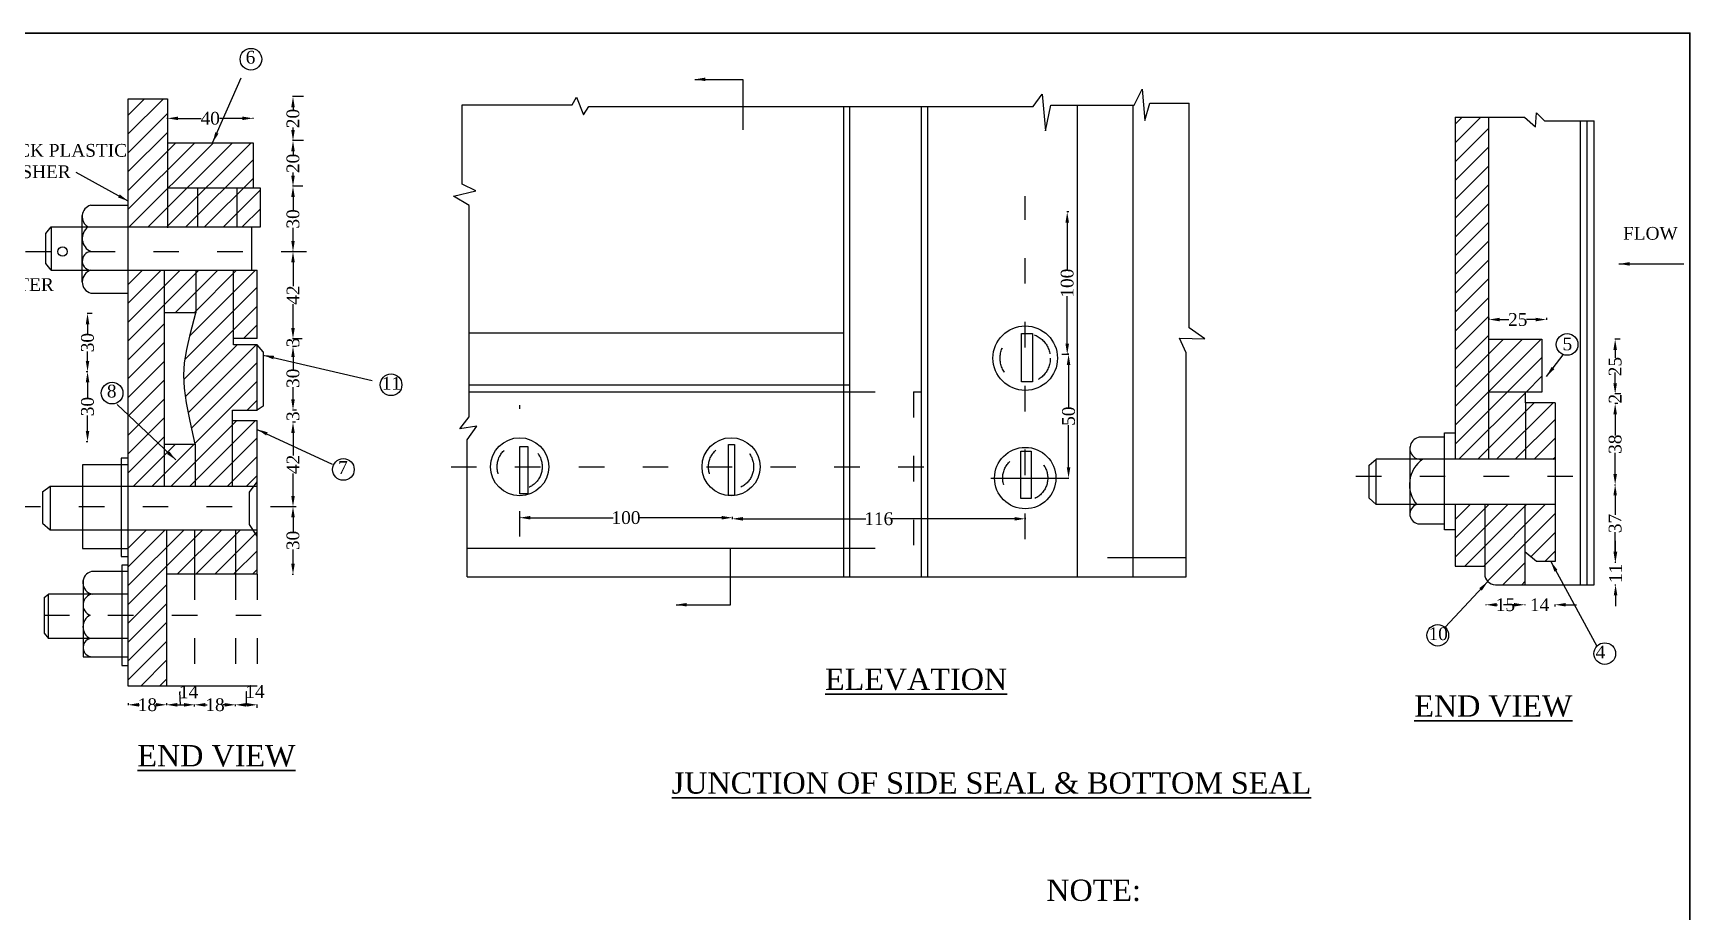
# Model space of a CAD drawing. Header units: millimetres. Extents: x 79 to 1255, y 32 to 859.
# Drawn here: x 475 to 1253, y 446 to 859 of the extents above; entities that cross this region are included whole.
import ezdxf

# ---------------------------------------------------------------- set-up
doc = ezdxf.new("R2010")
doc.units = ezdxf.units.MM
doc.header["$MEASUREMENT"] = 0
doc.linetypes.add('ACAD_ISO03W100', pattern=[30, 12, -18])
for name, color, linetype in [('DIM', 5, 'Continuous'), ('DO LINE', 3, 'Continuous'), ('DWG.LINE', 10, 'Continuous'), ('HATCH', 2, 'Continuous'), ('TEXT', 7, 'Continuous')]:
    doc.layers.add(name, color=color, linetype=linetype)
doc.layers.add('TITLE', color=7, linetype='Continuous', lineweight=30)
doc.styles.get("Standard").update_dxf_attribs({"font": 'times.ttf', "height": 6})
doc.dimstyles.get("Standard").update_dxf_attribs({"dimtxt": 6, "dimasz": 5, "dimexe": 0.18, "dimexo": 0.0625, "dimgap": 0.09, "dimtad": 0, "dimtih": 1, "dimtoh": 1, "dimdec": 0, "dimzin": 0, "dimdsep": 46, "dimtxsty": 'Standard', "dimcen": 300, "dimclrd": 5, "dimclre": 5, "dimclrt": 4, "dimadec": 0, "dimazin": 0, "dimtfac": 1, "dimtdec": 0, "dimtofl": 0, "dimtmove": 0, "dimatfit": 3, "dimfxl": 0, "dimtolj": 1, "dimtzin": 0, "dimarcsym": 0})

# ---------------------------------------------------------------- blocks, each defined once
blk = doc.blocks.new('*D4')
at = {"layer": 'Defpoints', "color": 0, "ltscale": 0.2}
for p in [(538.32, 818.71), (578.54, 818.92), (578.54, 818.71)]:
    blk.add_point(p, dxfattribs=at)
at = {"layer": 'DIM', "color": 5, "lineweight": -2, "ltscale": 0.2}
for p, q in [((538.32, 818.77), (538.32, 819.1)), ((543.32, 818.92), (554.14, 818.92)), ((573.54, 818.92), (562.72, 818.92)), ((578.54, 818.77), (578.54, 819.1))]:
    blk.add_line(p, q, dxfattribs=at)
at = {"layer": 'DIM', "color": 5, "ltscale": 0.2}
for points in [[(543.32, 819.75), (543.32, 818.09), (538.32, 818.92)], [(573.54, 819.75), (573.54, 818.09), (578.54, 818.92)]]:
    blk.add_solid(points, dxfattribs=at)
at = {"layer": 'DIM', "color": 4, "ltscale": 0.2, "insert": (558.43, 818.92), "char_height": 6, "attachment_point": 5}
blk.add_mtext('\\A1;40', dxfattribs=at)
blk = doc.blocks.new('*D5')
at = {"layer": 'Defpoints', "color": 0, "ltscale": 0.2}
for p in [(596.89, 636.62), (597.32, 636.62), (596.89, 604.79)]:
    blk.add_point(p, dxfattribs=at)
at = {"layer": 'DIM', "color": 5, "lineweight": -2, "ltscale": 0.2}
for p, q in [((596.96, 636.62), (597.5, 636.62)), ((597.32, 631.62), (597.32, 624.88)), ((597.32, 609.79), (597.32, 616.52)), ((596.96, 604.79), (597.5, 604.79))]:
    blk.add_line(p, q, dxfattribs=at)
at = {"layer": 'DIM', "color": 5, "ltscale": 0.2}
for points in [[(596.49, 631.62), (598.15, 631.62), (597.32, 636.62)], [(596.49, 609.79), (598.15, 609.79), (597.32, 604.79)]]:
    blk.add_solid(points, dxfattribs=at)
at = {"layer": 'DIM', "color": 4, "ltscale": 0.2, "insert": (597.32, 620.7), "char_height": 6, "attachment_point": 5, "rotation": 90}
blk.add_mtext('\\A1;30', dxfattribs=at)
blk = doc.blocks.new('*D6')
at = {"layer": 'Defpoints', "color": 0, "ltscale": 0.2}
for p in [(597.32, 676.18), (598.6, 676.18), (596.89, 636.62)]:
    blk.add_point(p, dxfattribs=at)
at = {"layer": 'DIM', "color": 5, "lineweight": -2, "ltscale": 0.2}
for p, q in [((598.54, 676.18), (597.14, 676.18)), ((597.32, 671.18), (597.32, 660.66)), ((597.32, 641.62), (597.32, 652.13)), ((596.96, 636.62), (597.5, 636.62))]:
    blk.add_line(p, q, dxfattribs=at)
at = {"layer": 'DIM', "color": 5, "ltscale": 0.2}
for points in [[(596.49, 671.18), (598.15, 671.18), (597.32, 676.18)], [(596.49, 641.62), (598.15, 641.62), (597.32, 636.62)]]:
    blk.add_solid(points, dxfattribs=at)
at = {"layer": 'DIM', "color": 4, "ltscale": 0.2, "insert": (597.32, 656.4), "char_height": 6, "attachment_point": 5, "rotation": 90}
blk.add_mtext('\\A1;42', dxfattribs=at)
blk = doc.blocks.new('*D7')
at = {"layer": 'Defpoints', "color": 0, "ltscale": 0.2}
for p in [(597.32, 681.92), (599.02, 681.92), (598.6, 676.18)]:
    blk.add_point(p, dxfattribs=at)
at = {"layer": 'DIM', "color": 5, "lineweight": -2, "ltscale": 0.2}
for p, q in [((597.32, 686.92), (597.32, 691.92)), ((598.96, 681.92), (597.14, 681.92)), ((598.54, 676.18), (597.14, 676.18)), ((597.32, 671.18), (597.32, 666.18))]:
    blk.add_line(p, q, dxfattribs=at)
at = {"layer": 'DIM', "color": 5, "ltscale": 0.2}
for points in [[(596.49, 686.92), (598.15, 686.92), (597.32, 681.92)], [(596.49, 671.18), (598.15, 671.18), (597.32, 676.18)]]:
    blk.add_solid(points, dxfattribs=at)
at = {"layer": 'DIM', "color": 4, "ltscale": 0.2, "insert": (597.32, 679.05), "char_height": 6, "attachment_point": 5, "rotation": 90}
blk.add_mtext('\\A1;3', dxfattribs=at)
blk = doc.blocks.new('*D8')
at = {"layer": 'Defpoints', "color": 0, "ltscale": 0.2}
for p in [(597.32, 711.79), (598.96, 711.79), (599.02, 681.92)]:
    blk.add_point(p, dxfattribs=at)
at = {"layer": 'DIM', "color": 5, "lineweight": -2, "ltscale": 0.2}
for p, q in [((598.9, 711.79), (597.14, 711.79)), ((597.32, 706.79), (597.32, 701.04)), ((597.32, 686.92), (597.32, 692.67)), ((598.96, 681.92), (597.14, 681.92))]:
    blk.add_line(p, q, dxfattribs=at)
at = {"layer": 'DIM', "color": 5, "ltscale": 0.2}
for points in [[(596.49, 706.79), (598.15, 706.79), (597.32, 711.79)], [(596.49, 686.92), (598.15, 686.92), (597.32, 681.92)]]:
    blk.add_solid(points, dxfattribs=at)
at = {"layer": 'DIM', "color": 4, "ltscale": 0.2, "insert": (597.32, 696.85), "char_height": 6, "attachment_point": 5, "rotation": 90}
blk.add_mtext('\\A1;30', dxfattribs=at)
blk = doc.blocks.new('*D9')
at = {"layer": 'Defpoints', "color": 0, "ltscale": 0.2}
for p in [(597.32, 715.45), (598.96, 711.79), (601.71, 715.45)]:
    blk.add_point(p, dxfattribs=at)
at = {"layer": 'DIM', "color": 5, "lineweight": -2, "ltscale": 0.2}
for p, q in [((597.32, 720.45), (597.32, 725.45)), ((601.65, 715.45), (597.14, 715.45)), ((598.9, 711.79), (597.14, 711.79)), ((597.32, 706.79), (597.32, 701.79))]:
    blk.add_line(p, q, dxfattribs=at)
at = {"layer": 'DIM', "color": 5, "ltscale": 0.2}
for points in [[(596.49, 720.45), (598.15, 720.45), (597.32, 715.45)], [(596.49, 706.79), (598.15, 706.79), (597.32, 711.79)]]:
    blk.add_solid(points, dxfattribs=at)
at = {"layer": 'DIM', "color": 4, "ltscale": 0.2, "insert": (597.32, 713.62), "char_height": 6, "attachment_point": 5, "rotation": 90}
blk.add_mtext('\\A1;3', dxfattribs=at)
blk = doc.blocks.new('*D10')
at = {"layer": 'Defpoints', "color": 0, "ltscale": 0.2}
for p in [(597.32, 756.38), (597.32, 756.38), (601.71, 715.45)]:
    blk.add_point(p, dxfattribs=at)
at = {"layer": 'DIM', "color": 5, "lineweight": -2, "ltscale": 0.2}
for p, q in [((597.32, 756.38), (597.14, 756.38)), ((597.32, 751.38), (597.32, 740.18)), ((597.32, 720.45), (597.32, 731.65)), ((601.65, 715.45), (597.14, 715.45))]:
    blk.add_line(p, q, dxfattribs=at)
at = {"layer": 'DIM', "color": 5, "ltscale": 0.2}
for points in [[(596.49, 751.38), (598.15, 751.38), (597.32, 756.38)], [(596.49, 720.45), (598.15, 720.45), (597.32, 715.45)]]:
    blk.add_solid(points, dxfattribs=at)
at = {"layer": 'DIM', "color": 4, "ltscale": 0.2, "insert": (597.32, 735.92), "char_height": 6, "attachment_point": 5, "rotation": 90}
blk.add_mtext('\\A1;42', dxfattribs=at)
blk = doc.blocks.new('*D11')
at = {"layer": 'Defpoints', "color": 0, "ltscale": 0.2}
for p in [(597.32, 787.01), (601.99, 787.01), (597.32, 756.38)]:
    blk.add_point(p, dxfattribs=at)
at = {"layer": 'DIM', "color": 5, "lineweight": -2, "ltscale": 0.2}
for p, q in [((601.92, 787.01), (597.14, 787.01)), ((597.32, 782.01), (597.32, 775.88)), ((597.32, 761.38), (597.32, 767.51)), ((597.32, 756.38), (597.14, 756.38))]:
    blk.add_line(p, q, dxfattribs=at)
at = {"layer": 'DIM', "color": 5, "ltscale": 0.2}
for points in [[(596.49, 782.01), (598.15, 782.01), (597.32, 787.01)], [(596.49, 761.38), (598.15, 761.38), (597.32, 756.38)]]:
    blk.add_solid(points, dxfattribs=at)
at = {"layer": 'DIM', "color": 4, "ltscale": 0.2, "insert": (597.32, 771.69), "char_height": 6, "attachment_point": 5, "rotation": 90}
blk.add_mtext('\\A1;30', dxfattribs=at)
blk = doc.blocks.new('*D12')
at = {"layer": 'Defpoints', "color": 0, "ltscale": 0.2}
for p in [(597.32, 808.49), (605.12, 808.49), (601.99, 787.01)]:
    blk.add_point(p, dxfattribs=at)
at = {"layer": 'DIM', "color": 5, "lineweight": -2, "ltscale": 0.2}
for p, q in [((602.32, 808.49), (597.14, 808.49)), ((597.32, 803.49), (597.32, 802.01)), ((601.92, 787.01), (597.14, 787.01)), ((597.32, 792.01), (597.32, 793.48))]:
    blk.add_line(p, q, dxfattribs=at)
at = {"layer": 'DIM', "color": 5, "ltscale": 0.2}
for points in [[(596.49, 803.49), (598.15, 803.49), (597.32, 808.49)], [(596.49, 792.01), (598.15, 792.01), (597.32, 787.01)]]:
    blk.add_solid(points, dxfattribs=at)
at = {"layer": 'DIM', "color": 4, "ltscale": 0.2, "insert": (597.32, 797.75), "char_height": 6, "attachment_point": 5, "rotation": 90}
blk.add_mtext('\\A1;20', dxfattribs=at)
blk = doc.blocks.new('*D13')
at = {"layer": 'Defpoints', "color": 0, "ltscale": 0.2}
for p in [(597.32, 829.17), (607.65, 829.17), (605.12, 808.49)]:
    blk.add_point(p, dxfattribs=at)
at = {"layer": 'DIM', "color": 5, "lineweight": -2, "ltscale": 0.2}
for p, q in [((602.32, 829.17), (597.14, 829.17)), ((597.32, 824.17), (597.32, 823.09)), ((597.32, 813.49), (597.32, 814.56)), ((602.32, 808.49), (597.14, 808.49))]:
    blk.add_line(p, q, dxfattribs=at)
at = {"layer": 'DIM', "color": 5, "ltscale": 0.2}
for points in [[(596.49, 824.17), (598.15, 824.17), (597.32, 829.17)], [(596.49, 813.49), (598.15, 813.49), (597.32, 808.49)]]:
    blk.add_solid(points, dxfattribs=at)
at = {"layer": 'DIM', "color": 4, "ltscale": 0.2, "insert": (597.32, 818.83), "char_height": 6, "attachment_point": 5, "rotation": 90}
blk.add_mtext('\\A1;20', dxfattribs=at)
blk = doc.blocks.new('*D14')
at = {"layer": 'Defpoints', "color": 0, "ltscale": 0.2}
for p in [(500.07, 699.97), (500.81, 699.97), (500.07, 667.14)]:
    blk.add_point(p, dxfattribs=at)
at = {"layer": 'DIM', "color": 5, "lineweight": -2, "ltscale": 0.2}
for p, q in [((500.13, 699.97), (500.99, 699.97)), ((500.81, 694.97), (500.81, 687.74)), ((500.81, 672.14), (500.81, 679.37)), ((500.13, 667.14), (500.99, 667.14))]:
    blk.add_line(p, q, dxfattribs=at)
at = {"layer": 'DIM', "color": 5, "ltscale": 0.2}
for points in [[(499.98, 694.97), (501.64, 694.97), (500.81, 699.97)], [(499.98, 672.14), (501.64, 672.14), (500.81, 667.14)]]:
    blk.add_solid(points, dxfattribs=at)
at = {"layer": 'DIM', "color": 4, "ltscale": 0.2, "insert": (500.81, 683.56), "char_height": 6, "attachment_point": 5, "rotation": 90}
blk.add_mtext('\\A1;30', dxfattribs=at)
blk = doc.blocks.new('*D15')
at = {"layer": 'Defpoints', "color": 0, "ltscale": 0.2}
for p in [(500.81, 727.23), (503.03, 727.23), (500.07, 699.97)]:
    blk.add_point(p, dxfattribs=at)
at = {"layer": 'DIM', "color": 5, "lineweight": -2, "ltscale": 0.2}
for p, q in [((502.97, 727.23), (500.63, 727.23)), ((500.81, 722.23), (500.81, 717.78)), ((500.81, 704.97), (500.81, 709.42)), ((500.13, 699.97), (500.99, 699.97))]:
    blk.add_line(p, q, dxfattribs=at)
at = {"layer": 'DIM', "color": 5, "ltscale": 0.2}
for points in [[(499.98, 722.23), (501.64, 722.23), (500.81, 727.23)], [(499.98, 704.97), (501.64, 704.97), (500.81, 699.97)]]:
    blk.add_solid(points, dxfattribs=at)
at = {"layer": 'DIM', "color": 4, "ltscale": 0.2, "insert": (500.81, 713.6), "char_height": 6, "attachment_point": 5, "rotation": 90}
blk.add_mtext('\\A1;30', dxfattribs=at)
blk = doc.blocks.new('*D16')
at = {"layer": 'Defpoints', "color": 0, "ltscale": 0.2}
for p in [(519.92, 544.33), (537.92, 544.33), (537.92, 543.51)]:
    blk.add_point(p, dxfattribs=at)
at = {"layer": 'DIM', "color": 5, "lineweight": -2, "ltscale": 0.2}
for p, q in [((519.92, 544.26), (519.92, 543.33)), ((524.92, 543.51), (525.18, 543.51)), ((532.92, 543.51), (532.67, 543.51)), ((537.92, 544.26), (537.92, 543.33))]:
    blk.add_line(p, q, dxfattribs=at)
at = {"layer": 'DIM', "color": 5, "ltscale": 0.2}
for points in [[(524.92, 544.34), (524.92, 542.67), (519.92, 543.51)], [(532.92, 544.34), (532.92, 542.67), (537.92, 543.51)]]:
    blk.add_solid(points, dxfattribs=at)
at = {"layer": 'DIM', "color": 4, "ltscale": 0.2, "insert": (528.92, 543.51), "char_height": 6, "attachment_point": 5}
blk.add_mtext('\\A1;18', dxfattribs=at)
blk = doc.blocks.new('*D17')
at = {"layer": 'Defpoints', "color": 0, "ltscale": 0.2}
for p in [(537.92, 544.33), (551.1, 543.51), (551.1, 542.69)]:
    blk.add_point(p, dxfattribs=at)
at = {"layer": 'DIM', "color": 5, "lineweight": -2, "ltscale": 0.2}
for p, q in [((544.51, 543.51), (544.24, 549.62)), ((544.24, 549.62), (544.42, 549.62)), ((537.92, 544.26), (537.92, 543.33)), ((542.92, 543.51), (546.1, 543.51)), ((551.1, 542.75), (551.1, 543.69))]:
    blk.add_line(p, q, dxfattribs=at)
at = {"layer": 'DIM', "color": 5, "ltscale": 0.2}
for points in [[(542.92, 544.34), (542.92, 542.67), (537.92, 543.51)], [(546.1, 544.34), (546.1, 542.67), (551.1, 543.51)]]:
    blk.add_solid(points, dxfattribs=at)
at = {"layer": 'DIM', "color": 4, "ltscale": 0.2, "insert": (548.27, 549.62), "char_height": 6, "attachment_point": 5}
blk.add_mtext('\\A1;14', dxfattribs=at)
blk = doc.blocks.new('*D18')
at = {"layer": 'Defpoints', "color": 0, "ltscale": 0.2}
for p in [(551.1, 542.69), (570.26, 543.51), (570.26, 542.75)]:
    blk.add_point(p, dxfattribs=at)
at = {"layer": 'DIM', "color": 5, "lineweight": -2, "ltscale": 0.2}
for p, q in [((551.1, 542.75), (551.1, 543.69)), ((556.1, 543.51), (556.94, 543.51)), ((565.26, 543.51), (564.43, 543.51)), ((570.26, 542.81), (570.26, 543.69))]:
    blk.add_line(p, q, dxfattribs=at)
at = {"layer": 'DIM', "color": 5, "ltscale": 0.2}
for points in [[(556.1, 544.34), (556.1, 542.67), (551.1, 543.51)], [(565.26, 544.34), (565.26, 542.67), (570.26, 543.51)]]:
    blk.add_solid(points, dxfattribs=at)
at = {"layer": 'DIM', "color": 4, "ltscale": 0.2, "insert": (560.68, 543.51), "char_height": 6, "attachment_point": 5}
blk.add_mtext('\\A1;18', dxfattribs=at)
blk = doc.blocks.new('*D19')
at = {"layer": 'Defpoints', "color": 0, "ltscale": 0.2}
for p in [(570.26, 542.75), (580.53, 543.51), (580.53, 542.07)]:
    blk.add_point(p, dxfattribs=at)
at = {"layer": 'DIM', "color": 5, "lineweight": -2, "ltscale": 0.2}
for p, q in [((575.4, 543.51), (575.4, 549.73)), ((575.4, 549.73), (575.58, 549.73)), ((570.26, 542.81), (570.26, 543.69)), ((575.26, 543.51), (575.53, 543.51)), ((580.53, 542.14), (580.53, 543.69))]:
    blk.add_line(p, q, dxfattribs=at)
at = {"layer": 'DIM', "color": 5, "ltscale": 0.2}
for points in [[(575.26, 544.34), (575.26, 542.67), (570.26, 543.51)], [(575.53, 544.34), (575.53, 542.67), (580.53, 543.51)]]:
    blk.add_solid(points, dxfattribs=at)
at = {"layer": 'DIM', "color": 4, "ltscale": 0.2, "insert": (579.42, 549.73), "char_height": 6, "attachment_point": 5}
blk.add_mtext('\\A1;14', dxfattribs=at)
blk = doc.blocks.new('*D20')
at = {"layer": 'Defpoints', "color": 0, "ltscale": 0.2}
for p in [(703.79, 631.89), (803.66, 631.89), (803.66, 631.38)]:
    blk.add_point(p, dxfattribs=at)
at = {"layer": 'DIM', "color": 5, "lineweight": -2, "ltscale": 0.2}
for p, q in [((703.79, 631.83), (703.79, 631.2)), ((708.79, 631.38), (747.67, 631.38)), ((798.66, 631.38), (759.78, 631.38)), ((803.66, 631.83), (803.66, 631.2))]:
    blk.add_line(p, q, dxfattribs=at)
at = {"layer": 'DIM', "color": 5, "ltscale": 0.2}
for points in [[(708.79, 632.21), (708.79, 630.54), (703.79, 631.38)], [(798.66, 632.21), (798.66, 630.54), (803.66, 631.38)]]:
    blk.add_solid(points, dxfattribs=at)
at = {"layer": 'DIM', "color": 4, "ltscale": 0.2, "insert": (753.72, 631.38), "char_height": 6, "attachment_point": 5}
blk.add_mtext('\\A1;100', dxfattribs=at)
blk = doc.blocks.new('*D21')
at = {"layer": 'Defpoints', "color": 0, "ltscale": 0.2}
for p in [(803.66, 631.38), (941.25, 631.38), (941.25, 630.86)]:
    blk.add_point(p, dxfattribs=at)
at = {"layer": 'DIM', "color": 5, "lineweight": -2, "ltscale": 0.2}
for p, q in [((803.66, 631.31), (803.66, 630.68)), ((808.66, 630.86), (866.41, 630.86)), ((936.25, 630.86), (878.5, 630.86)), ((941.25, 631.31), (941.25, 630.68))]:
    blk.add_line(p, q, dxfattribs=at)
at = {"layer": 'DIM', "color": 5, "ltscale": 0.2}
for points in [[(808.66, 631.69), (808.66, 630.02), (803.66, 630.86)], [(936.25, 631.69), (936.25, 630.02), (941.25, 630.86)]]:
    blk.add_solid(points, dxfattribs=at)
at = {"layer": 'DIM', "color": 4, "ltscale": 0.2, "insert": (872.45, 630.86), "char_height": 6, "attachment_point": 5}
blk.add_mtext('\\A1;116', dxfattribs=at)
blk = doc.blocks.new('*D22')
at = {"layer": 'Defpoints', "color": 0, "ltscale": 0.2}
for p in [(958.38, 708.1), (961.61, 708.1), (958.38, 650)]:
    blk.add_point(p, dxfattribs=at)
at = {"layer": 'DIM', "color": 5, "lineweight": -2, "ltscale": 0.2}
for p, q in [((958.44, 708.1), (961.79, 708.1)), ((961.61, 703.1), (961.61, 683.2)), ((961.61, 655), (961.61, 674.9)), ((958.44, 650), (961.79, 650))]:
    blk.add_line(p, q, dxfattribs=at)
at = {"layer": 'DIM', "color": 5, "ltscale": 0.2}
for points in [[(960.77, 703.1), (962.44, 703.1), (961.61, 708.1)], [(960.77, 655), (962.44, 655), (961.61, 650)]]:
    blk.add_solid(points, dxfattribs=at)
at = {"layer": 'DIM', "color": 4, "ltscale": 0.2, "insert": (961.61, 679.05), "char_height": 6, "attachment_point": 5, "rotation": 90}
blk.add_mtext('\\A1;50', dxfattribs=at)
blk = doc.blocks.new('*D23')
at = {"layer": 'Defpoints', "color": 0, "ltscale": 0.2}
for p in [(960.97, 774.95), (961.79, 774.95), (961.79, 708.1)]:
    blk.add_point(p, dxfattribs=at)
at = {"layer": 'DIM', "color": 5, "lineweight": -2, "ltscale": 0.2}
for p, q in [((961.73, 774.95), (960.79, 774.95)), ((960.97, 769.95), (960.97, 747.58)), ((960.97, 713.1), (960.97, 735.47)), ((961.73, 708.1), (960.79, 708.1))]:
    blk.add_line(p, q, dxfattribs=at)
at = {"layer": 'DIM', "color": 5, "ltscale": 0.2}
for points in [[(960.14, 769.95), (961.81, 769.95), (960.97, 774.95)], [(960.14, 713.1), (961.81, 713.1), (960.97, 708.1)]]:
    blk.add_solid(points, dxfattribs=at)
at = {"layer": 'DIM', "color": 4, "ltscale": 0.2, "insert": (960.97, 741.53), "char_height": 6, "attachment_point": 5, "rotation": 90}
blk.add_mtext('\\A1;100', dxfattribs=at)
blk = doc.blocks.new('*D24')
at = {"layer": 'Defpoints', "color": 0, "ltscale": 0.2}
for p in [(1157.65, 590.72), (1175.88, 590.72), (1175.88, 590.49)]:
    blk.add_point(p, dxfattribs=at)
at = {"layer": 'DIM', "color": 5, "lineweight": -2, "ltscale": 0.2}
for p, q in [((1157.65, 590.65), (1157.65, 590.31)), ((1162.65, 590.49), (1163.06, 590.49)), ((1170.88, 590.49), (1170.48, 590.49)), ((1175.88, 590.65), (1175.88, 590.31))]:
    blk.add_line(p, q, dxfattribs=at)
at = {"layer": 'DIM', "color": 5, "ltscale": 0.2}
for points in [[(1162.65, 591.32), (1162.65, 589.66), (1157.65, 590.49)], [(1170.88, 591.32), (1170.88, 589.66), (1175.88, 590.49)]]:
    blk.add_solid(points, dxfattribs=at)
at = {"layer": 'DIM', "color": 4, "ltscale": 0.2, "insert": (1166.77, 590.49), "char_height": 6, "attachment_point": 5}
blk.add_mtext('\\A1;15', dxfattribs=at)
blk = doc.blocks.new('*D25')
at = {"layer": 'Defpoints', "color": 0, "ltscale": 0.2}
for p in [(1175.88, 590.72), (1190.15, 590.49), (1190.15, 589.67)]:
    blk.add_point(p, dxfattribs=at)
at = {"layer": 'DIM', "color": 5, "lineweight": -2, "ltscale": 0.2}
for p, q in [((1170.88, 590.49), (1165.88, 590.49)), ((1175.88, 590.65), (1175.88, 590.31)), ((1190.15, 589.73), (1190.15, 590.67)), ((1195.15, 590.49), (1200.15, 590.49))]:
    blk.add_line(p, q, dxfattribs=at)
at = {"layer": 'DIM', "color": 5, "ltscale": 0.2}
for points in [[(1170.88, 591.32), (1170.88, 589.66), (1175.88, 590.49)], [(1195.15, 591.32), (1195.15, 589.66), (1190.15, 590.49)]]:
    blk.add_solid(points, dxfattribs=at)
at = {"layer": 'DIM', "color": 4, "ltscale": 0.2, "insert": (1182.83, 590.49), "char_height": 6, "attachment_point": 5}
blk.add_mtext('\\A1;14', dxfattribs=at)
blk = doc.blocks.new('*D26')
at = {"layer": 'Defpoints', "color": 0, "ltscale": 0.2}
for p in [(1159.08, 725.37), (1186.06, 725.37), (1186.06, 724.43)]:
    blk.add_point(p, dxfattribs=at)
at = {"layer": 'DIM', "color": 5, "lineweight": -2, "ltscale": 0.2}
for p, q in [((1159.08, 725.3), (1159.08, 724.25)), ((1164.08, 724.43), (1168.44, 724.43)), ((1181.06, 724.43), (1176.7, 724.43)), ((1186.06, 725.3), (1186.06, 724.25))]:
    blk.add_line(p, q, dxfattribs=at)
at = {"layer": 'DIM', "color": 5, "ltscale": 0.2}
for points in [[(1164.08, 725.27), (1164.08, 723.6), (1159.08, 724.43)], [(1181.06, 725.27), (1181.06, 723.6), (1186.06, 724.43)]]:
    blk.add_solid(points, dxfattribs=at)
at = {"layer": 'DIM', "color": 4, "ltscale": 0.2, "insert": (1172.57, 724.43), "char_height": 6, "attachment_point": 5}
blk.add_mtext('\\A1;25', dxfattribs=at)
blk = doc.blocks.new('*D27')
at = {"layer": 'Defpoints', "color": 0, "ltscale": 0.2}
for p in [(1218.19, 610.5), (1218.53, 610.5), (1218.19, 599.91)]:
    blk.add_point(p, dxfattribs=at)
at = {"layer": 'DIM', "color": 5, "lineweight": -2, "ltscale": 0.2}
for p, q in [((1218.53, 615.5), (1218.53, 620.5)), ((1218.25, 610.5), (1218.71, 610.5)), ((1218.25, 599.91), (1218.71, 599.91)), ((1218.53, 594.91), (1218.53, 589.91))]:
    blk.add_line(p, q, dxfattribs=at)
at = {"layer": 'DIM', "color": 5, "ltscale": 0.2}
for points in [[(1217.7, 615.5), (1219.36, 615.5), (1218.53, 610.5)], [(1217.7, 594.91), (1219.36, 594.91), (1218.53, 599.91)]]:
    blk.add_solid(points, dxfattribs=at)
at = {"layer": 'DIM', "color": 4, "ltscale": 0.2, "insert": (1218.53, 605.25), "char_height": 6, "attachment_point": 5, "rotation": 90}
blk.add_mtext('\\A1;11', dxfattribs=at)
blk = doc.blocks.new('*D28')
at = {"layer": 'Defpoints', "color": 0, "ltscale": 0.2}
for p in [(1217.94, 646.83), (1218.35, 646.83), (1218.19, 610.5)]:
    blk.add_point(p, dxfattribs=at)
at = {"layer": 'DIM', "color": 5, "lineweight": -2, "ltscale": 0.2}
for p, q in [((1218, 646.83), (1218.53, 646.83)), ((1218.35, 641.83), (1218.35, 632.8)), ((1218.35, 615.5), (1218.35, 624.52)), ((1218.25, 610.5), (1218.53, 610.5))]:
    blk.add_line(p, q, dxfattribs=at)
at = {"layer": 'DIM', "color": 5, "ltscale": 0.2}
for points in [[(1217.52, 641.83), (1219.18, 641.83), (1218.35, 646.83)], [(1217.52, 615.5), (1219.18, 615.5), (1218.35, 610.5)]]:
    blk.add_solid(points, dxfattribs=at)
at = {"layer": 'DIM', "color": 4, "ltscale": 0.2, "insert": (1218.35, 628.66), "char_height": 6, "attachment_point": 5, "rotation": 90}
blk.add_mtext('\\A1;37', dxfattribs=at)
blk = doc.blocks.new('*D29')
at = {"layer": 'Defpoints', "color": 0, "ltscale": 0.2}
for p in [(1218.35, 684.98), (1219.68, 684.98), (1217.94, 646.83)]:
    blk.add_point(p, dxfattribs=at)
at = {"layer": 'DIM', "color": 5, "lineweight": -2, "ltscale": 0.2}
for p, q in [((1219.61, 684.98), (1218.17, 684.98)), ((1218.35, 679.98), (1218.35, 669.99)), ((1218.35, 651.83), (1218.35, 661.82)), ((1218, 646.83), (1218.53, 646.83))]:
    blk.add_line(p, q, dxfattribs=at)
at = {"layer": 'DIM', "color": 5, "ltscale": 0.2}
for points in [[(1217.52, 679.98), (1219.18, 679.98), (1218.35, 684.98)], [(1217.52, 651.83), (1219.18, 651.83), (1218.35, 646.83)]]:
    blk.add_solid(points, dxfattribs=at)
at = {"layer": 'DIM', "color": 4, "ltscale": 0.2, "insert": (1218.35, 665.9), "char_height": 6, "attachment_point": 5, "rotation": 90}
blk.add_mtext('\\A1;38', dxfattribs=at)
blk = doc.blocks.new('*D30')
at = {"layer": 'Defpoints', "color": 0, "ltscale": 0.2}
for p in [(1218.35, 689.49), (1219.68, 684.98), (1221.12, 689.49)]:
    blk.add_point(p, dxfattribs=at)
at = {"layer": 'DIM', "color": 5, "lineweight": -2, "ltscale": 0.2}
for p, q in [((1218.35, 694.49), (1218.35, 699.49)), ((1221.06, 689.49), (1218.17, 689.49)), ((1219.61, 684.98), (1218.17, 684.98)), ((1218.35, 679.98), (1218.35, 674.98))]:
    blk.add_line(p, q, dxfattribs=at)
at = {"layer": 'DIM', "color": 5, "ltscale": 0.2}
for points in [[(1217.52, 694.49), (1219.18, 694.49), (1218.35, 689.49)], [(1217.52, 679.98), (1219.18, 679.98), (1218.35, 684.98)]]:
    blk.add_solid(points, dxfattribs=at)
at = {"layer": 'DIM', "color": 4, "ltscale": 0.2, "insert": (1218.35, 687.24), "char_height": 6, "attachment_point": 5, "rotation": 90}
blk.add_mtext('\\A1;2', dxfattribs=at)
blk = doc.blocks.new('*D31')
at = {"layer": 'Defpoints', "color": 0, "ltscale": 0.2}
for p in [(1218.35, 715.15), (1220.7, 715.15), (1221.12, 689.49)]:
    blk.add_point(p, dxfattribs=at)
at = {"layer": 'DIM', "color": 5, "lineweight": -2, "ltscale": 0.2}
for p, q in [((1220.64, 715.15), (1218.17, 715.15)), ((1218.35, 710.15), (1218.35, 706.45)), ((1218.35, 694.49), (1218.35, 698.19)), ((1221.06, 689.49), (1218.17, 689.49))]:
    blk.add_line(p, q, dxfattribs=at)
at = {"layer": 'DIM', "color": 5, "ltscale": 0.2}
for points in [[(1217.52, 710.15), (1219.18, 710.15), (1218.35, 715.15)], [(1217.52, 694.49), (1219.18, 694.49), (1218.35, 689.49)]]:
    blk.add_solid(points, dxfattribs=at)
at = {"layer": 'DIM', "color": 4, "ltscale": 0.2, "insert": (1218.35, 702.32), "char_height": 6, "attachment_point": 5, "rotation": 90}
blk.add_mtext('\\A1;25', dxfattribs=at)

msp = doc.modelspace()

# ---------------------------------------------------------------- hatches: boundary and pattern name
at = {"layer": 'HATCH', "ltscale": 0.2}
h = msp.add_hatch(dxfattribs=at)
h.set_pattern_fill('ANSI31', color=256, scale=50, style=0)
h.paths.add_polyline_path([(1157.07, 637.53), (1143.22, 637.53), (1143.22, 608.58), (1157.07, 608.58)])
h.paths.add_polyline_path([(1175.88, 637.53), (1157.07, 637.53), (1157.07, 604.91, 0.414214), (1162.07, 599.91), (1175.88, 599.91)])
h.paths.add_polyline_path([(1190.17, 637.53), (1175.88, 637.53), (1175.88, 615.34), (1181.43, 610.83), (1190.17, 610.83)])
h.paths.add_polyline_path([(1176.23, 685.35), (1176.23, 690.35), (1159.08, 690.35), (1159.08, 658.8), (1176.23, 658.8)])
h.paths.add_polyline_path([(1159.08, 819.43), (1143.26, 819.43), (1143.26, 658.8), (1159.08, 658.8)])
h.paths.add_polyline_path([(1183.96, 715.18), (1159.08, 715.18), (1159.08, 690.35), (1183.96, 690.35)])
h.paths.add_polyline_path([(1190.17, 685.35), (1176.23, 685.35), (1176.23, 658.8), (1190.17, 658.8)])
h.paths.add_polyline_path([(551.33, 665.85), (536.98, 665.85), (536.98, 646.14), (551.33, 646.14)])
h.paths.add_polyline_path([(569.43, 747.58), (551.71, 747.58), (551.71, 727.63), (549.25, 718.03), (547.49, 710.42), (546.42, 704.06), (546.04, 698.25), (546.34, 692.24), (547.33, 685.32), (548.99, 676.77), (551.33, 665.85), (551.33, 646.14), (568.92, 646.14), (568.92, 676.96), (568.92, 681.81), (580.53, 681.81), (580.53, 712.56), (569.43, 712.56)])
h.paths.add_polyline_path([(551.71, 747.58), (536.98, 747.58), (536.98, 727.63), (551.71, 727.63)])
h.paths.add_polyline_path([(536.98, 747.58), (519.92, 747.58), (519.92, 646.14), (536.98, 646.14)])
h.paths.add_polyline_path([(580.53, 747.58), (569.43, 747.58), (569.43, 715.52), (580.53, 715.52)], flags=17)
h.paths.add_polyline_path([(580.53, 676.96), (568.92, 676.96), (568.92, 646.14), (578.98, 646.14), (580.53, 648.15)], flags=17)
h.paths.add_polyline_path([(578.54, 807.5), (538.32, 807.5), (538.32, 786.1), (578.54, 786.1)])
h.paths.add_polyline_path([(552.47, 786.1), (538.32, 786.1), (538.32, 767.92), (552.47, 767.92)])
h.paths.add_polyline_path([(570.86, 786.1), (552.47, 786.1), (552.47, 767.92), (570.86, 767.92)])
h.paths.add_polyline_path([(581.98, 786.1), (570.86, 786.1), (570.86, 767.92), (581.98, 767.92)])
h.paths.add_polyline_path([(538.32, 828.16), (519.92, 828.16), (519.92, 767.92), (538.32, 767.92)])
h = msp.add_hatch(dxfattribs=at)
h.set_pattern_fill('ANSI31', color=256, scale=50, style=0)
h.paths.add_polyline_path([(570.26, 604.79), (580.53, 604.79), (580.53, 625.69), (570.26, 625.69)])
h.paths.add_polyline_path([(551.1, 625.69), (551.1, 604.79), (570.26, 604.79), (570.26, 625.69)])
h.paths.add_polyline_path([(537.92, 604.79), (551.1, 604.79), (551.1, 625.69), (537.92, 625.69)])
h.paths.add_polyline_path([(537.92, 625.69), (519.92, 625.69), (519.92, 585.6), (537.92, 585.6)])
h.paths.add_polyline_path([(519.92, 552.29), (537.92, 552.29), (537.92, 585.6), (519.92, 585.6)])

# ---------------------------------------------------------------- linework, layer by layer
at = {"layer": 'DO LINE', "linetype": 'ACAD_ISO03W100'}
for points in [[(941.25, 621.33), (941.25, 782.34)], [(441.72, 756.38), (604.66, 756.38)], [(858.84, 690.44), (892.59, 690.44)], [(888.84, 690.44), (888.84, 617.11)], [(703.79, 622.48), (703.79, 684.26)], [(671.57, 655.29), (895.45, 655.29)], [(1096.53, 650.95), (1205.19, 650.95)], [(466.75, 636.62), (601.79, 636.62)], [(858.84, 617.11), (888.84, 617.11)], [(991.97, 612.5), (965.73, 612.5)], [(551.1, 604.79), (551.1, 552.29)], [(570.26, 604.79), (570.26, 552.29)], [(580.53, 604.79), (580.53, 552.29)], [(480.4, 585.6), (596.84, 585.6)]]:
    msp.add_lwpolyline(points, dxfattribs=at)
for centre, radius in [((941.25, 706.3), 11.78), ((703.79, 655.29), 10.6), ((803.09, 655.29), 10.6), ((941.25, 650), 10.59)]:
    msp.add_circle(centre, radius, dxfattribs=at)
at = {"layer": 'DWG.LINE', "ltscale": 0.2}
for points in [[(580.53, 552.29), (519.92, 552.29), (519.92, 828.16), (538.32, 828.16), (538.32, 767.52)], [(679.2, 603.54), (679.2, 668.02), (683.73, 674.3), (675.73, 673.13), (680.12, 678.69), (680.12, 777.96), (672.68, 782.33), (683.15, 784.91), (676.75, 787.99), (676.75, 825.27)], [(676.75, 825.27), (728.4, 825.27), (730.49, 828.94), (733.78, 820.63), (736.3, 824.5), (945.05, 824.5), (949.23, 830.32), (950.78, 813), (953.25, 825.06), (992.43, 825.06), (996.15, 832.64), (997.39, 817.95), (999.71, 825.99), (1018.25, 825.99)], [(965.73, 603.54), (965.73, 825.06)], [(991.97, 603.54), (991.97, 825.06)], [(1016.83, 603.54), (1016.83, 708.81), (1013.72, 715.7), (1025.55, 715.44), (1018.25, 720.47), (1018.25, 825.99)], [(855.98, 603.54), (855.98, 824.5)], [(858.84, 603.54), (858.84, 824.5)], [(892.59, 603.54), (892.59, 824.5)], [(895.45, 603.54), (895.45, 824.5)], [(1143.26, 819.43), (1175.74, 819.43), (1180.97, 814.88), (1181.39, 821.56), (1185.15, 817.8), (1208.51, 817.8)], [(1143.26, 819.43), (1143.26, 658.8)], [(1159.08, 658.8), (1159.08, 819.43)], [(1202.08, 599.91), (1202.08, 817.8)], [(1205.16, 599.91), (1205.16, 817.8)], [(1208.51, 599.91), (1208.51, 817.8)], [(538.32, 807.5), (578.54, 807.5), (578.54, 786.1)], [(581.98, 767.92), (581.98, 786.1), (538.32, 786.1)], [(552.47, 786.1), (552.47, 767.92)], [(570.86, 786.1), (570.86, 767.92)], [(498.34, 741.94), (498.34, 773.24)], [(502.25, 778.16), (519.92, 778.16)], [(483.74, 747.58), (481.21, 750.72), (481.21, 764.91), (483.74, 767.92)], [(483.74, 767.92), (581.98, 767.92)], [(483.74, 767.92), (483.74, 747.58)], [(578.06, 747.58), (578.06, 767.92)], [(483.74, 747.58), (580.53, 747.58)], [(536.98, 646.14), (536.98, 747.58)], [(551.71, 747.58), (551.71, 727.63), (536.98, 727.63)], [(580.53, 712.56), (569.43, 712.56), (569.43, 747.58)], [(580.53, 715.52), (580.53, 747.58)], [(519.92, 736.74), (502.38, 736.74)], [(551.33, 665.85), (548.99, 676.77), (547.33, 685.32), (546.34, 692.24), (546.04, 698.25), (546.42, 704.06), (547.49, 710.42), (549.25, 718.03), (551.71, 727.63)], [(680.12, 718.26), (855.98, 718.26)], [(580.53, 715.52), (569.43, 715.52)], [(583.37, 709.28), (580.53, 712.56)], [(580.53, 681.81), (580.53, 712.56)], [(583.37, 709.28), (583.37, 683.77), (580.53, 681.81)], [(1159.08, 715.18), (1183.96, 715.18), (1183.96, 690.35), (1159.08, 690.35)], [(680.12, 693.8), (858.84, 693.8)], [(680.12, 690.44), (858.84, 690.44)], [(1176.23, 685.35), (1176.23, 690.35)], [(1190.17, 685.35), (1176.23, 685.35), (1176.23, 658.8)], [(1190.17, 685.35), (1190.17, 610.83)], [(568.92, 676.96), (568.92, 681.81), (580.53, 681.81)], [(568.92, 646.14), (568.92, 676.96), (580.53, 676.96)], [(580.53, 604.79), (580.53, 676.96)], [(1143.22, 625.73), (1138.19, 625.73), (1138.19, 671.22), (1143.26, 671.22)], [(536.98, 665.85), (551.33, 665.85), (551.33, 646.14)], [(1121.95, 664.62), (1121.95, 632.39)], [(1138.19, 669.15), (1126.25, 669.15)], [(519.92, 656.14), (498.51, 656.14), (498.51, 616.96), (519.92, 616.96)], [(519.92, 659.41), (516.65, 659.41), (516.65, 613.12), (519.92, 613.12)], [(1102.78, 640.6), (1102.78, 656.01), (1106.02, 658.8)], [(1190.17, 658.8), (1106.02, 658.8)], [(1106.02, 637.53), (1106.02, 658.8)], [(479.69, 643.54), (483.31, 646.14)], [(483.31, 646.14), (580.53, 646.14)], [(483.31, 646.14), (483.31, 625.69)], [(576.83, 628.24), (576.83, 643.38), (580.53, 648.15)], [(925.1, 650), (958.38, 650)], [(479.69, 643.54), (479.69, 628.84), (483.31, 625.69)], [(1106.02, 637.53), (1102.78, 640.6)], [(1190.17, 637.53), (1106.02, 637.53)], [(1143.22, 637.53), (1143.22, 608.58), (1157.07, 608.58)], [(1175.88, 637.53), (1175.88, 599.91)], [(483.31, 625.69), (580.53, 625.69)], [(537.92, 625.69), (537.92, 552.29)], [(551.1, 625.69), (551.1, 604.79)], [(570.26, 625.69), (570.26, 604.79)], [(580.53, 622.72), (576.83, 628.24)], [(1126.48, 628.49), (1138.19, 628.49)], [(679.2, 617.11), (858.84, 617.11)], [(1190.17, 610.83), (1181.43, 610.83), (1175.88, 615.34)], [(519.92, 609.04), (516.85, 609.04), (516.85, 561.99), (519.92, 561.99)], [(1016.83, 612.5), (991.97, 612.5)], [(498.69, 601.92), (498.69, 566.08), (519.92, 566.08)], [(519.92, 606.16), (502.73, 606.16)], [(580.53, 604.79), (537.92, 604.79)], [(679.2, 603.54), (1016.83, 603.54)], [(480.4, 593.96), (482.54, 595.52)], [(480.4, 593.96), (480.4, 577.23), (482.54, 574.63)], [(519.92, 595.52), (482.54, 595.52)], [(482.54, 574.63), (482.54, 595.52)], [(519.92, 574.63), (482.54, 574.63)]]:
    msp.add_lwpolyline(points, dxfattribs=at)
for points in [[(939.5, 717.95), (944.71, 717.95), (944.71, 695.16), (939.5, 695.16)], [(703.79, 664.79), (707.63, 664.79), (707.63, 642.51), (703.79, 642.51)], [(801.88, 665.82), (804.65, 665.82), (804.65, 641.75), (801.88, 641.75)], [(939.26, 662.64), (944.05, 662.64), (944.05, 640.4), (939.26, 640.4)]]:
    msp.add_lwpolyline(points, close=True, dxfattribs=at)
msp.add_lwpolyline([(1157.07, 637.53), (1157.07, 604.91, 0.414214), (1162.07, 599.91), (1208.51, 599.91)], format="xyb", dxfattribs=at)
for centre, radius in [((577.57, 846.67), 5.09), ((489.08, 756.38), 2.23), ((941.25, 706.3), 15.15), ((1195.79, 712.72), 5.09), ((512.37, 689.88), 5.09), ((643.37, 693.78), 5.09), ((703.79, 655.29), 13.64), ((803.09, 655.29), 13.64), ((941.25, 650), 14.42), ((620.97, 654.02), 5.09), ((1135.03, 576.14), 5.09), ((1213.45, 567.55), 5.09)]:
    msp.add_circle(centre, radius, dxfattribs=at)
for centre, radius, start, end in [((503.98, 772.77), 5.66, 107.79719, 238.8669), ((505, 762.53), 6.68, 126.14678, 246.98439), ((502.75, 751.98), 4.41, 94.71102, 274.21407), ((503.98, 742.16), 5.64, 106.0044, 253.59191), ((1127.16, 663.98), 5.24, 80.05795, 278.55015), ((1136.21, 646.92), 14.48, 124.83875, 220.37357), ((1126.52, 633.11), 4.62, 106.90752, 270.47075), ((504.03, 600.87), 5.44, 103.78054, 259.74934), ((503.83, 590.43), 5.14, 98.56562, 250.03603), ((504.79, 580.11), 6.12, 116.40959, 243.70726), ((503.01, 570.41), 4.32, 102.40895, 269.06395)]:
    msp.add_arc(centre, radius, start, end, dxfattribs=at)
at = {"layer": 'TITLE', "ltscale": 0.2}
msp.add_lwpolyline([(78.87, 858.94), (1253.44, 858.94), (1253.44, 31.77), (78.87, 31.77)], close=True, dxfattribs=at)

# ---------------------------------------------------------------- texts
at = {"layer": 'TEXT', "ltscale": 0.2}
for s, height, p in [('6', 6, (575.09, 844.63)), ('3mm THICK PLASTIC', 6, (431.76, 800.9)), ('WASHER', 6, (454.64, 790.86)), ('FLOW', 6, (1222.05, 761.93)), ('20%%C COUNTER', 6, (424.3, 737.85)), ('5', 6, (1193.64, 709.99)), ('8', 6, (509.9, 687.84)), ('11', 6, (639.04, 691.51)), ('7', 6, (618.5, 651.98)), ('10', 6, (1130.7, 573.87)), ('4', 6, (1209.13, 565.28)), ('NOTE:', 10, (951.14, 451.43))]:
    msp.add_text(s, height=height, dxfattribs=at).set_placement(p)
at = {"layer": 'TITLE', "ltscale": 0.2}
for s, p in [('%%UELEVATION', (847.21, 550.52)), ('%%UEND VIEW', (1124.01, 537.96)), ('%%UEND VIEW', (524.21, 514.61)), ('%%UJUNCTION OF SIDE SEAL & BOTTOM SEAL', (775.21, 501.8))]:
    msp.add_text(s, height=10, dxfattribs=at).set_placement(p)

# ---------------------------------------------------------------- dimensions: what is measured, and where the dimension line sits
at = {"layer": 'DIM', "ltscale": 0.2}
for base, p1, p2, text, picture, middle in [((597.32, 829.17), (605.12, 808.49), (607.65, 829.17), '20', '*D13', (597.32, 818.83)), ((597.32, 808.49), (601.99, 787.01), (605.12, 808.49), '20', '*D12', (597.32, 797.75)), ((597.32, 787.01), (597.32, 756.38), (601.99, 787.01), '30', '*D11', (597.32, 771.69)), ((597.32, 756.38), (601.71, 715.45), (597.32, 756.38), '42', '*D10', (597.32, 735.92)), ((500.81, 727.23), (500.07, 699.97), (503.03, 727.23), '30', '*D15', (500.81, 713.6)), ((597.32, 715.45), (598.96, 711.79), (601.71, 715.45), '3', '*D9', (597.32, 713.62)), ((500.81, 699.97), (500.07, 667.14), (500.07, 699.97), '30', '*D14', (500.81, 683.56)), ((597.32, 681.92), (598.6, 676.18), (599.02, 681.92), '3', '*D7', (597.32, 679.05)), ((597.32, 676.18), (596.89, 636.62), (598.6, 676.18), '42', '*D6', (597.32, 656.4))]:
    dim = msp.add_linear_dim(base=base, p1=p1, p2=p2, angle=90, text=text, dimstyle='Standard', override={"dimtmove": 1}, dxfattribs=at)
    dim.commit()
    dim.dimension.update_dxf_attribs({"geometry": picture, "text_midpoint": middle, "text_rotation": 90})
for base, p1, p2, picture, middle in [((578.54, 818.92), (538.32, 818.71), (578.54, 818.71), '*D4', (558.43, 818.92)), ((803.66, 631.38), (703.79, 631.89), (803.66, 631.89), '*D20', (753.72, 631.38)), ((537.92, 543.51), (519.92, 544.33), (537.92, 544.33), '*D16', (528.92, 543.51))]:
    dim = msp.add_linear_dim(base=base, p1=p1, p2=p2, dimstyle='Standard', dxfattribs=at)
    dim.commit()
    dim.dimension.update_dxf_attribs({"geometry": picture, "text_midpoint": middle})
for base, p1, p2, text, picture, middle in [((960.97, 774.95), (961.79, 708.1), (961.79, 774.95), '100', '*D23', (960.97, 741.53)), ((1218.35, 715.15), (1221.12, 689.49), (1220.7, 715.15), '25', '*D31', (1218.35, 702.32)), ((961.61, 708.1), (958.38, 650), (958.38, 708.1), '50', '*D22', (961.61, 679.05)), ((1218.35, 689.49), (1219.68, 684.98), (1221.12, 689.49), '2', '*D30', (1218.35, 687.24)), ((1218.35, 646.83), (1218.19, 610.5), (1217.94, 646.83), '37', '*D28', (1218.35, 628.66)), ((597.32, 636.62), (596.89, 604.79), (596.89, 636.62), '30', '*D5', (597.32, 620.7))]:
    dim = msp.add_linear_dim(base=base, p1=p1, p2=p2, angle=90, text=text, dimstyle='Standard', dxfattribs=at)
    dim.commit()
    dim.dimension.update_dxf_attribs({"geometry": picture, "text_midpoint": middle, "text_rotation": 90})
for base, p1, p2, text, picture, middle in [((1186.06, 724.43), (1159.08, 725.37), (1186.06, 725.37), '25', '*D26', (1172.57, 724.43)), ((941.25, 630.86), (803.66, 631.38), (941.25, 631.38), '116', '*D21', (872.45, 630.86)), ((1175.88, 590.49), (1157.65, 590.72), (1175.88, 590.72), '15', '*D24', (1166.77, 590.49))]:
    dim = msp.add_linear_dim(base=base, p1=p1, p2=p2, text=text, dimstyle='Standard', dxfattribs=at)
    dim.commit()
    dim.dimension.update_dxf_attribs({"geometry": picture, "text_midpoint": middle})
dim = msp.add_linear_dim(base=(597.32, 711.79), p1=(599.02, 681.92), p2=(598.96, 711.79), angle=90, dimstyle='Standard', override={"dimtmove": 1}, dxfattribs=at)
dim.commit()
dim.dimension.update_dxf_attribs({"geometry": '*D8', "text_midpoint": (597.32, 696.85), "text_rotation": 90})
dim = msp.add_linear_dim(base=(1218.35, 684.98), p1=(1217.94, 646.83), p2=(1219.68, 684.98), angle=90, dimstyle='Standard', dxfattribs=at)
dim.commit()
dim.dimension.update_dxf_attribs({"geometry": '*D29', "text_midpoint": (1218.35, 665.9), "text_rotation": 90})
dim = msp.add_linear_dim(base=(1218.53, 610.5), p1=(1218.19, 599.91), p2=(1218.19, 610.5), angle=90, dimstyle='Standard', dxfattribs=at)
dim.commit()
dim.dimension.update_dxf_attribs({"geometry": '*D27', "text_midpoint": (1218.53, 605.25), "dimtype": 160, "text_rotation": 90})
dim = msp.add_linear_dim(base=(1190.15, 590.49), p1=(1175.88, 590.72), p2=(1190.15, 589.67), dimstyle='Standard', override={"dimtmove": 1}, dxfattribs=at)
dim.commit()
dim.dimension.update_dxf_attribs({"geometry": '*D25', "text_midpoint": (1182.83, 590.49), "dimtype": 160})
dim = msp.add_linear_dim(base=(551.1, 543.51), p1=(537.92, 544.33), p2=(551.1, 542.69), text='14', dimstyle='Standard', override={"dimtmove": 1}, dxfattribs=at)
dim.commit()
dim.dimension.update_dxf_attribs({"geometry": '*D17', "text_midpoint": (544.51, 549.62), "dimtype": 160})
for base, p1, p2, text, picture, middle in [((580.53, 543.51), (570.26, 542.75), (580.53, 542.07), '14', '*D19', (575.67, 549.73)), ((570.26, 543.51), (551.1, 542.69), (570.26, 542.75), '18', '*D18', (560.68, 543.51))]:
    dim = msp.add_linear_dim(base=base, p1=p1, p2=p2, text=text, dimstyle='Standard', override={"dimtmove": 1}, dxfattribs=at)
    dim.commit()
    dim.dimension.update_dxf_attribs({"geometry": picture, "text_midpoint": middle})

# ---------------------------------------------------------------- leaders
for points in [[(559.58, 807.5), (572.91, 837.99)], [(786.01, 837.22), (808.64, 837.22), (808.64, 813.51)], [(519.92, 780.07), (495.42, 793.55)], [(1220.12, 750.57), (1250.55, 750.57)], [(583.37, 707.72), (634.44, 695.8)], [(1186.07, 697.69), (1193.88, 707.88)], [(542.32, 658.48), (514.68, 684.6)], [(580.53, 672.86), (615.66, 656.58)], [(777.22, 590.51), (802.86, 590.51), (802.86, 617.11)], [(1188.14, 610.83), (1209.79, 571.08)], [(1158.53, 601.37), (1138.44, 579.97)]]:
    msp.add_leader(points, dimstyle='Standard', override={"dimgap": 0.09, "dimtad": 0}, dxfattribs=at)

doc.saveas('drawing.dxf')
